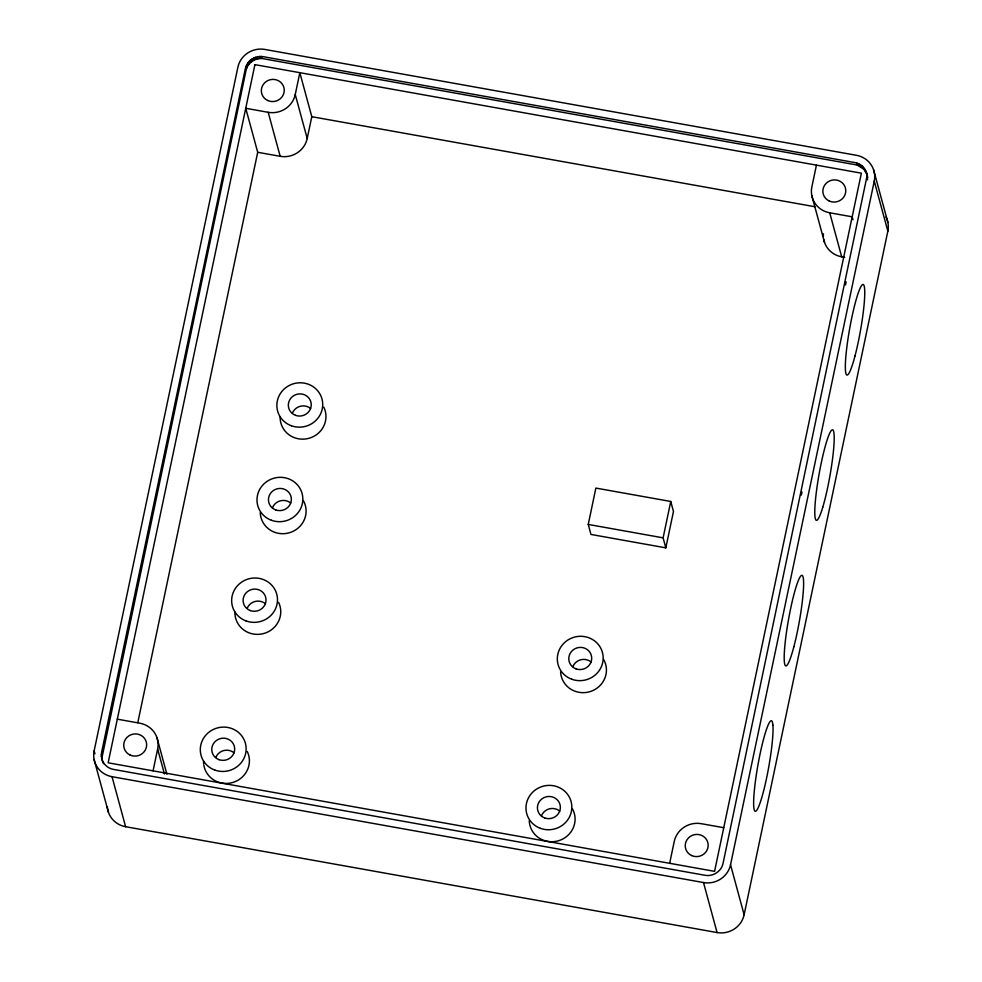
<?xml version="1.0" encoding="UTF-8"?>
<svg xmlns="http://www.w3.org/2000/svg" width="982" height="982" viewBox="0 0 982 982"><rect width="100%" height="100%" fill="white"/><g stroke="black" fill="none" stroke-linecap="round" stroke-linejoin="round"><path stroke-width="1.47" d="M102.656 761.823L101.355 756.054L101.637 752.2L245.365 68.58C246.924 60.602 255.492 55.152 263.397 56.711L854.856 162.57C862.257 163.687 867.315 170.733 867.609 177.963L866.811 174.023M246.998 65.88L101.895 758.055L101.355 756.054M101.6 757.969C102.729 763.787 107.75 768.44 113.556 769.422L705.015 875.281C712.92 876.828 721.488 871.39 723.047 863.411L867.057 175.938M94.947 753.795L94.149 750.849L237.877 67.23A22.979 22.12 -15.2 0 1 264.919 49.444L856.39 155.291A22.979 22.12 -15.2 0 1 874.262 181.13L887.851 231.151L744.123 914.77A22.979 22.12 -15.2 0 1 717.081 932.556L125.61 826.709A22.979 22.12 -15.2 0 1 107.32 806.652M137.787 722.654L257.701 152.284L245.745 108.278L268.209 112.304A22.979 22.12 -15.2 0 0 295.251 94.505L299.841 72.68L311.797 116.698L307.206 138.511A22.979 22.12 -15.2 0 1 280.165 156.31L257.701 152.284M153.057 770.845L157.648 749.033A22.979 22.12 -15.2 0 0 139.775 723.194L117.312 719.168M588.243 524.437L595.878 488.079L670.755 501.471L673.468 511.475L665.821 547.846L590.955 534.441L588.243 524.437L663.108 537.841L665.821 547.846M663.108 537.841L670.755 501.471M669.663 863.301L674.241 841.488A22.979 22.12 -15.2 0 1 701.295 823.689L723.759 827.716M816.435 165.136L811.856 186.961A22.979 22.12 -15.2 0 0 829.729 212.799L841.684 256.805L844.68 257.345M801.324 495.075L801.963 492.068M845.502 284.952L846.14 281.957M744.123 914.77L730.534 864.749L874.262 181.13M866.848 174.182L863.89 169.223L857.335 165.062L261.961 58.49C255.295 58.098 248.63 62.357 246.433 68.703L245.893 66.702M311.797 116.698L814.839 206.723M829.729 212.799L852.192 216.813L852.99 219.747M94.149 750.849A22.979 22.12 -15.2 0 0 112.022 776.688L703.493 882.548A22.979 22.12 -15.2 0 0 730.534 864.749M873.55 169.69L887.9 222.484M866.296 172.157L867.352 176.048M865.547 170.389L866.087 172.402M864.553 168.72L865.105 170.745M867.045 177.877L867.597 179.89M863.338 167.21L863.89 169.223M861.938 165.86L862.491 167.885M860.355 164.706L860.907 166.719M858.636 163.761L859.176 165.786M856.783 163.037L857.335 165.062M811.807 195.614L824.524 242.419M703.493 882.548L717.081 932.556M295.251 94.505L307.206 138.511M261.408 56.49L261.961 58.49M259.408 56.514L259.96 58.515M257.431 56.796L257.971 58.797M255.492 57.324L256.044 59.325M253.651 58.085L254.191 60.086M268.209 112.304L280.165 156.31M251.908 59.08L252.448 61.08M250.312 60.27L250.864 62.271M248.9 61.657L249.44 63.658M247.673 63.216L248.213 65.217M246.666 64.898L247.206 66.899M156.936 737.58L166.891 774.258M157.648 749.033L164.424 773.963M112.022 776.688L125.61 826.709M101.367 754.115L101.907 756.115M102.864 761.602L103.417 763.603M94.1 759.516L108.45 812.31M885.997 217.034A22.979 22.12 -15.2 0 1 887.851 231.151M841.684 256.805A22.979 22.12 -15.2 0 1 823.763 239.62M823.382 236.748A22.979 22.12 -15.2 0 1 823.407 233.851M247.243 751.476A22.979 22.12 -15.2 0 1 233.102 782.384A22.979 22.12 -15.2 0 1 203.814 764.966M203.655 763.689A22.979 22.12 -15.2 0 1 203.569 761.111M278.581 602.383A22.979 22.12 -15.2 0 1 262.513 633.82A22.979 22.12 -15.2 0 1 234.907 612.019M572.297 808.591A22.979 22.12 -15.2 0 1 558.181 840.85A22.979 22.12 -15.2 0 1 529.249 820.719M603.66 659.536A22.979 22.12 -15.2 0 1 589.495 691.782A22.979 22.12 -15.2 0 1 560.599 671.59M303.328 500.575A22.979 22.12 -15.2 0 1 289.15 532.821A22.979 22.12 -15.2 0 1 260.255 512.641M323.802 407.174A22.979 22.12 -15.2 0 1 307.734 438.598A22.979 22.12 -15.2 0 1 280.128 416.81M215.819 757.404A11.489 11.06 -15.2 0 1 234.084 752.838M247.169 608.312A11.489 11.06 -15.2 0 1 265.435 603.746M272.505 507.645A11.489 11.06 -15.2 0 1 290.77 503.079M541.499 815.686A11.489 11.06 -15.2 0 1 559.765 811.12M572.85 666.606A11.489 11.06 -15.2 0 1 591.115 662.04M292.39 413.103A11.489 11.06 -15.2 0 1 310.656 408.537M254.915 64.64L108.143 762.805L714.577 871.341L861.361 173.176L254.915 64.64M772.92 725.133L772.49 722.421A45.97 5.487 -79.9 0 0 756.263 775.191A45.97 5.487 -79.9 0 0 760.51 801.656A45.97 5.487 -79.9 0 0 772.92 725.133M130.066 755.023A11.489 11.06 -15.2 0 0 146.625 744.123A11.489 11.06 -15.2 0 0 128.863 735.874A11.489 11.06 -15.2 0 0 130.066 755.023M267.669 100.495A11.489 11.06 -15.2 0 0 284.24 89.595A11.489 11.06 -15.2 0 0 266.478 81.346A11.489 11.06 -15.2 0 0 267.669 100.495M829.189 200.991A11.489 11.06 -15.2 0 0 845.76 190.103A11.489 11.06 -15.2 0 0 827.998 181.842A11.489 11.06 -15.2 0 0 829.189 200.991M691.586 855.531A11.489 11.06 -15.2 0 0 708.145 844.63A11.489 11.06 -15.2 0 0 690.383 836.369A11.489 11.06 -15.2 0 0 691.586 855.531M246.151 620.968A22.979 22.12 -15.2 0 0 277.243 596.504A22.979 22.12 -15.2 0 0 240.308 583.087A22.979 22.12 -15.2 0 0 246.151 620.968M250.361 610.583A11.489 11.06 -15.2 0 0 265.901 598.345A11.489 11.06 -15.2 0 0 247.439 591.63A11.489 11.06 -15.2 0 0 250.361 610.583M214.8 770.06A22.979 22.12 -15.2 0 0 245.893 745.583A22.979 22.12 -15.2 0 0 208.97 732.167A22.979 22.12 -15.2 0 0 214.8 770.06M219.011 759.663A11.489 11.06 -15.2 0 0 234.563 747.425A11.489 11.06 -15.2 0 0 216.089 740.723A11.489 11.06 -15.2 0 0 219.011 759.663M271.498 520.3A22.979 22.12 -15.2 0 0 302.591 495.836A22.979 22.12 -15.2 0 0 265.656 482.408A22.979 22.12 -15.2 0 0 271.498 520.3M275.697 509.916A11.489 11.06 -15.2 0 0 291.249 497.678A11.489 11.06 -15.2 0 0 272.787 490.963A11.489 11.06 -15.2 0 0 275.697 509.916M291.372 425.758A22.979 22.12 -15.2 0 0 322.464 401.282A22.979 22.12 -15.2 0 0 285.529 387.865A22.979 22.12 -15.2 0 0 291.372 425.758M295.582 415.361A11.489 11.06 -15.2 0 0 311.122 403.136A11.489 11.06 -15.2 0 0 292.661 396.421A11.489 11.06 -15.2 0 0 295.582 415.361M571.831 679.262A22.979 22.12 -15.2 0 0 602.923 654.785A22.979 22.12 -15.2 0 0 565.988 641.369A22.979 22.12 -15.2 0 0 571.831 679.262M576.041 668.865A11.489 11.06 -15.2 0 0 591.581 656.627A11.489 11.06 -15.2 0 0 573.12 649.924A11.489 11.06 -15.2 0 0 576.041 668.865M540.517 828.366A22.979 22.12 -15.2 0 0 571.573 803.841A22.979 22.12 -15.2 0 0 534.613 790.485A22.979 22.12 -15.2 0 0 540.517 828.366M544.691 817.957A11.489 11.06 -15.2 0 0 560.243 805.719A11.489 11.06 -15.2 0 0 541.769 799.004A11.489 11.06 -15.2 0 0 544.691 817.957M793.849 646.819A45.97 5.487 -79.9 0 0 802.38 575.562A45.97 5.487 -79.9 0 0 785.526 639.466A45.97 5.487 -79.9 0 0 793.849 646.819M854.991 355.975A45.97 5.487 -79.9 0 0 863.534 284.719A45.97 5.487 -79.9 0 0 846.668 348.622A45.97 5.487 -79.9 0 0 854.991 355.975M822.732 507.375A45.97 5.487 -79.9 0 0 833.669 431.528A45.97 5.487 -79.9 0 0 817.085 486.581A45.97 5.487 -79.9 0 0 822.732 507.375"/></g></svg>
